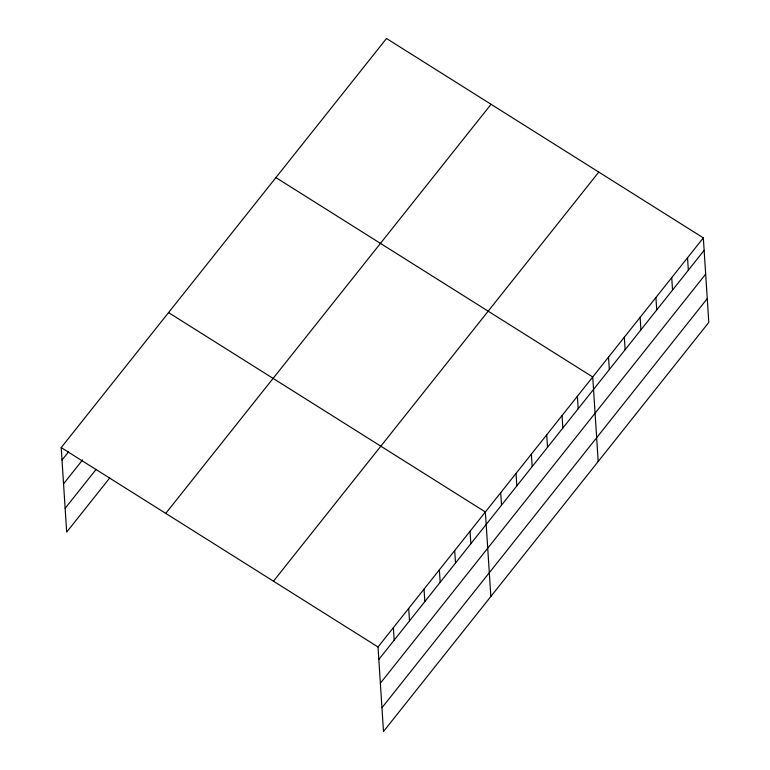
<?xml version="1.0" encoding="UTF-8"?>
<svg xmlns="http://www.w3.org/2000/svg" width="770" height="770" viewBox="0 0 770 770"><rect width="100%" height="100%" fill="white"/><g stroke="black" fill="none" stroke-linecap="round" stroke-linejoin="round"><path stroke-width="1.16" d="M109.754 477.929L66.672 532.118L61.205 447.601L386.511 38.5L703.328 237.882L708.795 322.399L383.489 731.5L378.022 646.983L703.328 237.882M62.014 460.056L68.588 451.798M63.554 483.839L82.534 459.959M65.132 508.335L95.807 469.767M165.752 513.398L491.058 104.297M273.475 581.186L598.781 172.085M378.83 659.447L704.136 250.337M380.37 683.221L705.676 274.12M381.958 707.726L707.255 298.616M275.91 177.591L592.727 376.982L598.194 461.49M168.553 312.601L485.379 511.983L490.846 596.5M61.205 447.601L378.022 646.983M687.533 257.757L688.332 270.212M671.729 277.623L672.537 290.078M655.925 297.499L656.733 309.954M640.13 317.365L640.929 329.82M624.326 337.241L625.134 349.695M608.531 357.107L609.33 369.561M577.394 396.261L578.193 408.726M562.052 415.55L562.86 428.005M546.719 434.838L547.528 447.293M531.387 454.127L532.185 466.582M516.044 473.415L516.853 485.87M500.712 492.694L501.52 505.159M470.037 531.271L470.845 543.726M454.704 550.56L455.513 563.014M439.372 569.838L440.171 582.303M424.029 589.127L424.838 601.582M408.697 608.416L409.505 620.87M393.364 627.704L394.173 640.159"/></g></svg>
